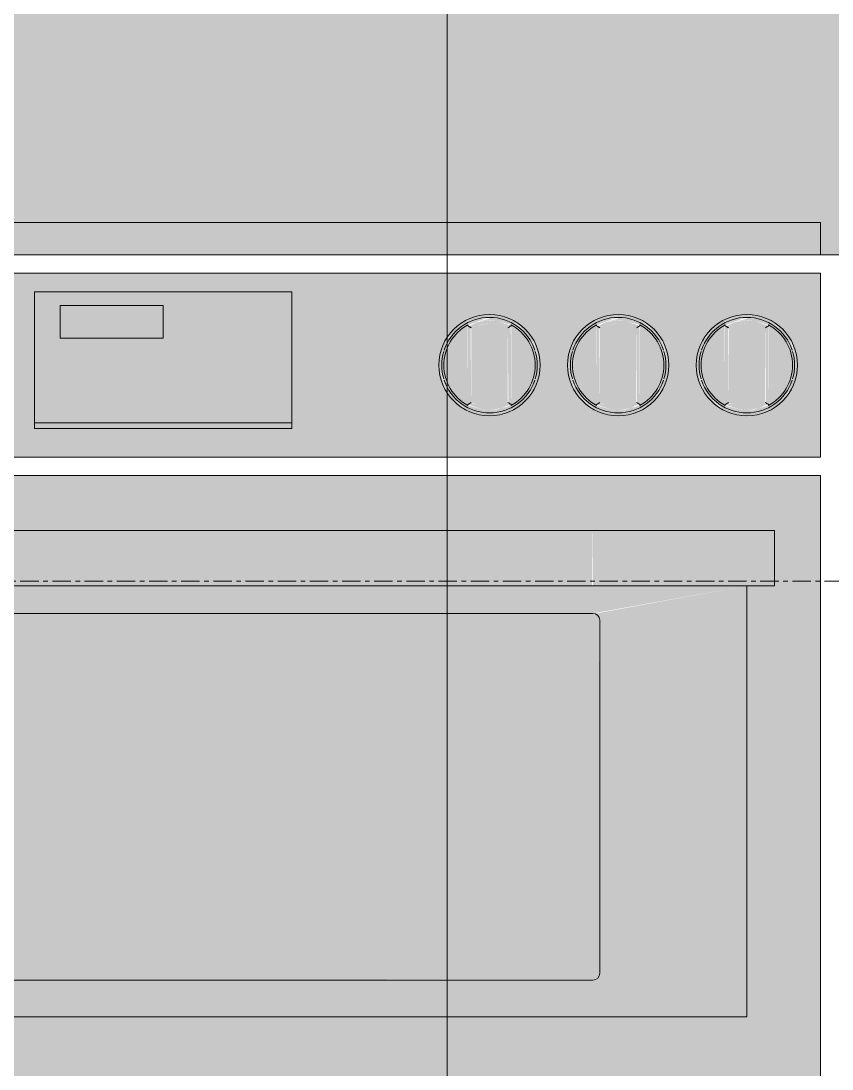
# Model space of a CAD drawing. Header units: inches. Extents: x -9046 to -8234, y -279 to 479.
# Drawn here: x -8785.44 to -8763.38, y 18.73 to 47.23 of the extents above; entities that cross this region are included whole.
import ezdxf

# ---------------------------------------------------------------- set-up
doc = ezdxf.new("R2010")
doc.units = ezdxf.units.IN
doc.header["$MEASUREMENT"] = 0
doc.linetypes.add('Grid Line 1_2_', pattern=[0.875, 0.5, -0.125, 0.125, -0.125])
for name, color, linetype, lineweight in [('A-FLOR-LEVL-1', 51, 'Grid Line 1_2_', 9), ('G-ANNO-SYMB', 111, 'Continuous', 9), ('I-WALL', 2, 'Continuous', 18), ('Q-CASE', 31, 'Continuous', 9), ('Q-SPCQ', 91, 'Continuous', 9)]:
    doc.layers.add(name, color=color, linetype=linetype, lineweight=lineweight)

# ---------------------------------------------------------------- blocks, each defined once
blk = doc.blocks.new('OD_CW_Base Cabinet - OD_CW_Base Cabinet-1601490-BUILDING SECTION - EAST_WEST - LOOKING SOUTH')
at = {"layer": 'Q-CASE'}
blk.add_line((-8732.819, 40.875), (-8844.569, 40.875), dxfattribs=at)
blk = doc.blocks.new('Range-Electric - 36_-1599812-BUILDING SECTION - EAST_WEST - LOOKING SOUTH')
at = {"layer": 'Q-SPCQ'}
for points in [[(-8782.25, 40.875), (-8763.694, 40.875), (-8763.694, 41.75), (-8799.444, 41.75), (-8799.444, 40.875), (-8786.879, 40.875)], [(-8781.569, 38.602), (-8781.569, 39.498), (-8784.373, 39.498), (-8784.373, 38.602), (-8782.25, 38.602)], [(-8772.694, 36.494), (-8772.694, 36.573), (-8773.344, 36.747), (-8773.82, 37.222), (-8773.994, 37.872), (-8773.808, 38.533), (-8773.344, 38.997), (-8772.694, 39.172), (-8772.694, 39.25), (-8773.383, 39.065), (-8773.895, 38.533), (-8774.072, 37.872), (-8773.858, 37.154), (-8773.344, 36.668), (-8772.841, 36.533)], [(-8772.694, 36.494), (-8772.005, 36.679), (-8771.49, 37.222), (-8771.316, 37.872), (-8771.53, 38.59), (-8772.045, 39.076), (-8772.694, 39.25), (-8772.694, 39.171), (-8772.045, 38.997), (-8771.569, 38.522), (-8771.395, 37.872), (-8771.587, 37.205), (-8772.045, 36.747), (-8772.694, 36.572)], [(-8769.194, 36.494), (-8769.194, 36.573), (-8769.844, 36.747), (-8770.32, 37.222), (-8770.494, 37.872), (-8770.308, 38.533), (-8769.844, 38.997), (-8769.194, 39.172), (-8769.194, 39.25), (-8769.883, 39.065), (-8770.395, 38.533), (-8770.572, 37.872), (-8770.358, 37.154), (-8769.844, 36.668), (-8769.457, 36.565)], [(-8769.194, 36.494), (-8768.505, 36.679), (-8767.99, 37.222), (-8767.816, 37.872), (-8768.03, 38.59), (-8768.545, 39.076), (-8769.194, 39.25), (-8769.194, 39.171), (-8768.545, 38.997), (-8768.069, 38.522), (-8767.895, 37.872), (-8768.087, 37.205), (-8768.545, 36.747), (-8769.194, 36.572)], [(-8765.694, 36.494), (-8765.694, 36.573), (-8766.344, 36.747), (-8766.82, 37.222), (-8766.994, 37.872), (-8766.808, 38.533), (-8766.344, 38.997), (-8765.694, 39.172), (-8765.694, 39.25), (-8766.383, 39.065), (-8766.895, 38.533), (-8767.072, 37.872), (-8766.858, 37.154), (-8766.344, 36.668), (-8765.841, 36.533)], [(-8765.694, 36.494), (-8765.005, 36.679), (-8764.49, 37.222), (-8764.316, 37.872), (-8764.53, 38.59), (-8765.045, 39.076), (-8765.694, 39.25), (-8765.694, 39.171), (-8765.045, 38.997), (-8764.569, 38.522), (-8764.395, 37.872), (-8764.587, 37.205), (-8765.045, 36.747), (-8765.694, 36.572)], [(-8773.285, 36.778), (-8773.301, 38.954), (-8773.527, 38.795), (-8773.742, 38.533), (-8773.858, 38.308), (-8773.928, 38.02), (-8773.928, 37.724), (-8773.858, 37.436), (-8773.722, 37.173), (-8773.482, 36.917), (-8773.285, 36.778)], [(-8773.285, 36.801), (-8773.191, 36.858), (-8773.21, 38.898), (-8773.285, 38.92), (-8773.285, 36.803)], [(-8772.694, 36.743), (-8772.694, 39.001), (-8772.994, 38.957), (-8773.191, 38.886), (-8773.191, 36.858), (-8772.957, 36.774)], [(-8772.694, 36.743), (-8772.431, 36.774), (-8772.198, 36.858), (-8772.198, 38.886), (-8772.432, 38.971), (-8772.694, 39.001), (-8772.694, 36.774)], [(-8772.104, 36.801), (-8772.115, 38.936), (-8772.198, 38.886), (-8772.179, 36.846), (-8772.107, 36.803)], [(-8772.104, 36.778), (-8771.862, 36.949), (-8771.667, 37.173), (-8771.53, 37.436), (-8771.46, 37.724), (-8771.46, 38.02), (-8771.53, 38.308), (-8771.667, 38.571), (-8771.907, 38.827), (-8772.104, 38.941), (-8772.104, 36.79)], [(-8769.785, 36.778), (-8769.801, 38.954), (-8770.027, 38.795), (-8770.242, 38.533), (-8770.358, 38.308), (-8770.428, 38.02), (-8770.428, 37.724), (-8770.358, 37.436), (-8770.222, 37.173), (-8769.982, 36.917), (-8769.785, 36.778)], [(-8769.785, 36.801), (-8769.691, 36.858), (-8769.71, 38.898), (-8769.785, 38.92), (-8769.785, 36.803)], [(-8769.194, 36.743), (-8769.194, 39.001), (-8769.456, 38.971), (-8769.691, 38.886), (-8769.691, 36.858), (-8769.457, 36.774)], [(-8769.194, 36.743), (-8768.931, 36.774), (-8768.698, 36.858), (-8768.698, 38.886), (-8768.932, 38.971), (-8769.194, 39.001), (-8769.194, 36.774)], [(-8768.604, 36.801), (-8768.615, 38.936), (-8768.698, 38.886), (-8768.679, 36.846), (-8768.607, 36.803)], [(-8768.604, 36.778), (-8768.362, 36.949), (-8768.167, 37.173), (-8768.03, 37.436), (-8767.96, 37.724), (-8767.96, 38.02), (-8768.03, 38.308), (-8768.167, 38.571), (-8768.407, 38.827), (-8768.604, 38.941), (-8768.604, 36.79)], [(-8766.285, 36.778), (-8766.301, 38.954), (-8766.527, 38.795), (-8766.742, 38.533), (-8766.858, 38.308), (-8766.928, 38.02), (-8766.928, 37.724), (-8766.858, 37.436), (-8766.722, 37.173), (-8766.482, 36.917), (-8766.285, 36.778)], [(-8766.285, 36.801), (-8766.191, 36.858), (-8766.21, 38.898), (-8766.285, 38.92), (-8766.285, 36.803)], [(-8765.694, 36.743), (-8765.694, 39.001), (-8765.956, 38.971), (-8766.191, 38.886), (-8766.191, 36.858), (-8765.957, 36.774)], [(-8765.694, 36.743), (-8765.431, 36.774), (-8765.198, 36.858), (-8765.198, 38.886), (-8765.432, 38.971), (-8765.694, 39.001), (-8765.694, 36.774)], [(-8765.104, 36.801), (-8765.115, 38.936), (-8765.198, 38.886), (-8765.179, 36.846), (-8765.107, 36.803)], [(-8765.104, 36.778), (-8764.862, 36.949), (-8764.667, 37.173), (-8764.53, 37.436), (-8764.46, 37.724), (-8764.46, 38.02), (-8764.53, 38.308), (-8764.667, 38.571), (-8764.907, 38.827), (-8765.104, 38.941), (-8765.104, 36.79)], [(-8782.25, 36.147), (-8778.069, 36.147), (-8778.069, 36.303), (-8785.069, 36.303), (-8785.069, 36.147), (-8784.373, 36.147)], [(-8772.994, 31.872), (-8769.903, 31.872), (-8769.903, 33.372), (-8793.236, 33.372), (-8793.236, 31.872), (-8782.25, 31.872)], [(-8767.778, 31.872), (-8767.778, 33.372), (-8769.903, 33.372), (-8769.882, 31.872), (-8768.803, 31.872)], [(-8766.63, 31.872), (-8766.63, 33.372), (-8767.778, 33.372), (-8767.778, 31.872)], [(-8766.63, 31.872), (-8765.63, 31.872), (-8765.63, 33.372), (-8766.63, 33.372)], [(-8764.944, 31.872), (-8764.944, 33.372), (-8765.63, 33.372), (-8765.63, 31.872)], [(-8769.903, 31.122), (-8769.765, 31.143), (-8765.694, 31.872), (-8797.444, 31.872), (-8793.236, 31.122), (-8770.453, 31.122)], [(-8769.694, 30.935), (-8765.694, 31.872), (-8769.832, 31.114), (-8769.765, 31.081), (-8769.705, 30.994), (-8769.699, 30.976)], [(-8765.694, 20.152), (-8765.694, 31.872), (-8769.694, 30.935), (-8769.694, 21.339), (-8766.443, 20.374)], [(-8793.257, 21.152), (-8769.837, 21.17), (-8769.743, 21.222), (-8769.694, 21.339), (-8769.714, 31.016), (-8769.75, 31.051), (-8769.846, 31.117), (-8769.882, 31.122), (-8793.321, 31.103), (-8793.434, 30.994), (-8793.444, 30.935), (-8793.426, 21.275), (-8793.326, 21.17), (-8793.274, 21.156)], [(-8769.84, 20.152), (-8765.694, 20.152), (-8769.882, 21.152), (-8793.338, 21.132), (-8797.444, 20.152), (-8769.882, 20.152)], [(-8765.694, 20.152), (-8769.694, 21.339), (-8769.713, 21.258), (-8769.765, 21.192), (-8769.84, 21.156), (-8769.84, 21.142), (-8766.478, 20.339)]]:
    blk.add_hatch(color=256, dxfattribs=at).paths.add_polyline_path(points, flags=0)
h = blk.add_hatch(color=256, dxfattribs=at)
h.paths.add_polyline_path([(-8763.737, 35.372), (-8763.694, 35.372), (-8763.694, 40.372), (-8799.444, 40.372), (-8799.444, 35.372), (-8768.366, 35.372)], flags=0)
h.paths.add_polyline_path([(-8782.25, 36.147), (-8785.069, 36.147), (-8785.069, 39.865), (-8778.069, 39.865), (-8778.069, 36.147), (-8781.569, 36.147)], flags=0)
h.paths.add_polyline_path([(-8765.694, 36.494), (-8766.383, 36.679), (-8766.888, 37.183), (-8767.072, 37.872), (-8766.858, 38.59), (-8766.344, 39.076), (-8765.694, 39.25), (-8765.005, 39.065), (-8764.494, 38.533), (-8764.316, 37.872), (-8764.53, 37.154), (-8765.045, 36.668), (-8765.431, 36.565)], flags=0)
h.paths.add_polyline_path([(-8797.444, 36.494), (-8798.133, 36.679), (-8798.638, 37.183), (-8798.822, 37.872), (-8798.608, 38.59), (-8798.094, 39.076), (-8797.444, 39.25), (-8796.755, 39.065), (-8796.244, 38.533), (-8796.066, 37.872), (-8796.28, 37.154), (-8796.795, 36.668), (-8797.181, 36.565)], flags=0)
h.paths.add_polyline_path([(-8793.944, 36.494), (-8794.633, 36.679), (-8795.138, 37.183), (-8795.322, 37.872), (-8795.108, 38.59), (-8794.594, 39.076), (-8793.944, 39.25), (-8793.255, 39.065), (-8792.744, 38.533), (-8792.566, 37.872), (-8792.78, 37.154), (-8793.295, 36.668), (-8793.821, 36.527)], flags=0)
h.paths.add_polyline_path([(-8769.194, 36.494), (-8769.883, 36.679), (-8770.388, 37.183), (-8770.572, 37.872), (-8770.358, 38.59), (-8769.844, 39.076), (-8769.194, 39.25), (-8768.505, 39.065), (-8767.994, 38.533), (-8767.816, 37.872), (-8768.03, 37.154), (-8768.545, 36.668), (-8768.946, 36.561)], flags=0)
h.paths.add_polyline_path([(-8772.694, 36.494), (-8773.383, 36.679), (-8773.888, 37.183), (-8774.072, 37.872), (-8773.858, 38.59), (-8773.344, 39.076), (-8772.694, 39.25), (-8772.005, 39.065), (-8771.494, 38.533), (-8771.316, 37.872), (-8771.53, 37.154), (-8772.045, 36.668), (-8772.431, 36.565)], flags=0)
h.paths.add_polyline_path([(-8790.444, 36.494), (-8791.133, 36.679), (-8791.638, 37.183), (-8791.822, 37.872), (-8791.637, 38.561), (-8791.094, 39.076), (-8790.444, 39.25), (-8789.755, 39.065), (-8789.244, 38.533), (-8789.066, 37.872), (-8789.28, 37.154), (-8789.795, 36.668), (-8790.181, 36.565)], flags=0)
h = blk.add_hatch(color=256, dxfattribs=at)
h.paths.add_polyline_path([(-8782.25, 36.303), (-8778.069, 36.303), (-8778.069, 39.865), (-8785.069, 39.865), (-8785.069, 36.303)], flags=0)
h.paths.add_polyline_path([(-8782.25, 38.602), (-8784.373, 38.602), (-8784.373, 39.498), (-8781.569, 39.498), (-8781.569, 38.602)], flags=0)
h = blk.add_hatch(color=256, dxfattribs=at)
h.paths.add_polyline_path([(-8772.694, 36.573), (-8772.694, 36.612), (-8773.285, 36.778), (-8773.435, 36.853), (-8773.722, 37.173), (-8773.877, 37.436), (-8773.802, 37.205), (-8773.344, 36.747), (-8772.771, 36.593)], flags=0)
h.paths.add_polyline_path([(-8773.897, 37.51), (-8773.928, 37.724), (-8773.928, 38.02), (-8773.928, 38.115), (-8773.994, 37.872), (-8773.928, 37.629)], flags=0)
h.paths.add_polyline_path([(-8773.887, 38.269), (-8773.858, 38.309), (-8773.722, 38.571), (-8773.435, 38.891), (-8773.166, 39.004), (-8772.771, 39.151), (-8773.344, 38.997), (-8773.82, 38.522), (-8773.877, 38.308)], flags=0)
h = blk.add_hatch(color=256, dxfattribs=at)
h.paths.add_polyline_path([(-8772.694, 36.612), (-8772.694, 36.649), (-8772.957, 36.677), (-8772.793, 36.637)], flags=0)
h.paths.add_polyline_path([(-8773.285, 36.778), (-8773.527, 36.949), (-8773.435, 36.853), (-8773.308, 36.79)], flags=0)
h.paths.add_polyline_path([(-8773.858, 37.436), (-8773.894, 37.495), (-8773.887, 37.476)], flags=0)
h.paths.add_polyline_path([(-8773.928, 38.02), (-8773.887, 38.268), (-8773.897, 38.234)], flags=0)
h.paths.add_polyline_path([(-8773.527, 38.795), (-8773.344, 38.936), (-8773.435, 38.891)], flags=0)
h.paths.add_polyline_path([(-8772.999, 39.057), (-8772.694, 39.098), (-8772.694, 39.132), (-8772.994, 39.058)], flags=0)
h = blk.add_hatch(color=256, dxfattribs=at)
h.paths.add_polyline_path([(-8772.694, 36.649), (-8772.694, 36.743), (-8773.039, 36.803), (-8773.21, 36.846), (-8773.261, 36.795), (-8772.918, 36.677), (-8772.78, 36.66)], flags=0)
h.paths.add_polyline_path([(-8773.191, 38.886), (-8772.956, 38.971), (-8772.694, 39.004), (-8772.694, 39.095), (-8773.045, 39.038), (-8773.261, 38.929), (-8773.199, 38.891)], flags=0)
h = blk.add_hatch(color=256, dxfattribs=at)
h.paths.add_polyline_path([(-8772.694, 36.573), (-8772.045, 36.747), (-8771.569, 37.222), (-8771.531, 37.435), (-8771.667, 37.173), (-8771.954, 36.853), (-8772.223, 36.741), (-8772.694, 36.612)], flags=0)
h.paths.add_polyline_path([(-8771.492, 37.51), (-8771.395, 37.872), (-8771.492, 38.234), (-8771.46, 38.02), (-8771.46, 37.724)], flags=0)
h.paths.add_polyline_path([(-8771.501, 38.269), (-8771.587, 38.539), (-8772.045, 38.997), (-8772.694, 39.171), (-8772.694, 39.132), (-8772.104, 38.966), (-8771.954, 38.891), (-8771.667, 38.571), (-8771.53, 38.308)], flags=0)
h = blk.add_hatch(color=256, dxfattribs=at)
h.paths.add_polyline_path([(-8772.694, 36.612), (-8772.509, 36.672), (-8772.694, 36.646)], flags=0)
h.paths.add_polyline_path([(-8772.104, 36.778), (-8771.954, 36.853), (-8771.954, 36.884), (-8772.088, 36.79)], flags=0)
h.paths.add_polyline_path([(-8771.53, 37.436), (-8771.492, 37.51), (-8771.508, 37.528), (-8771.521, 37.476)], flags=0)
h.paths.add_polyline_path([(-8771.46, 38.02), (-8771.501, 38.269), (-8771.521, 38.269), (-8771.496, 38.168)], flags=0)
h.paths.add_polyline_path([(-8771.862, 38.795), (-8771.954, 38.891), (-8771.998, 38.891), (-8771.907, 38.827)], flags=0)
h.paths.add_polyline_path([(-8772.104, 38.943), (-8772.119, 38.971), (-8772.107, 38.944)], flags=0)
h.paths.add_polyline_path([(-8772.389, 39.057), (-8772.694, 39.132), (-8772.694, 39.095), (-8772.396, 39.057)], flags=0)
h = blk.add_hatch(color=256, dxfattribs=at)
h.paths.add_polyline_path([(-8772.694, 36.649), (-8772.345, 36.706), (-8772.128, 36.815), (-8772.212, 36.853), (-8772.431, 36.774), (-8772.694, 36.741), (-8772.694, 36.66)], flags=0)
h.paths.add_polyline_path([(-8772.198, 38.886), (-8772.128, 38.95), (-8772.47, 39.067), (-8772.694, 39.084), (-8772.694, 39.001), (-8772.35, 38.941), (-8772.212, 38.891)], flags=0)
h = blk.add_hatch(color=256, dxfattribs=at)
h.paths.add_polyline_path([(-8769.194, 36.573), (-8769.194, 36.612), (-8769.785, 36.778), (-8769.935, 36.853), (-8770.222, 37.173), (-8770.377, 37.436), (-8770.302, 37.205), (-8769.844, 36.747), (-8769.271, 36.593)], flags=0)
h.paths.add_polyline_path([(-8770.397, 37.51), (-8770.428, 37.724), (-8770.428, 38.02), (-8770.428, 38.115), (-8770.494, 37.872), (-8770.428, 37.629)], flags=0)
h.paths.add_polyline_path([(-8770.387, 38.269), (-8770.358, 38.309), (-8770.222, 38.571), (-8769.935, 38.891), (-8769.666, 39.004), (-8769.277, 39.149), (-8769.844, 38.997), (-8770.32, 38.522), (-8770.377, 38.308)], flags=0)
h = blk.add_hatch(color=256, dxfattribs=at)
h.paths.add_polyline_path([(-8769.194, 36.612), (-8769.194, 36.649), (-8769.457, 36.677), (-8769.293, 36.637)], flags=0)
h.paths.add_polyline_path([(-8769.785, 36.778), (-8770.027, 36.949), (-8769.935, 36.853), (-8769.808, 36.79)], flags=0)
h.paths.add_polyline_path([(-8770.358, 37.436), (-8770.394, 37.495), (-8770.387, 37.476)], flags=0)
h.paths.add_polyline_path([(-8770.428, 38.02), (-8770.387, 38.268), (-8770.397, 38.234)], flags=0)
h.paths.add_polyline_path([(-8770.027, 38.795), (-8769.844, 38.936), (-8769.935, 38.891)], flags=0)
h.paths.add_polyline_path([(-8769.499, 39.057), (-8769.194, 39.098), (-8769.194, 39.132), (-8769.493, 39.058)], flags=0)
h = blk.add_hatch(color=256, dxfattribs=at)
h.paths.add_polyline_path([(-8769.194, 36.649), (-8769.194, 36.743), (-8769.539, 36.803), (-8769.71, 36.846), (-8769.761, 36.795), (-8769.418, 36.677), (-8769.28, 36.66)], flags=0)
h.paths.add_polyline_path([(-8769.691, 38.886), (-8769.456, 38.971), (-8769.194, 39.004), (-8769.194, 39.095), (-8769.545, 39.038), (-8769.761, 38.929), (-8769.699, 38.891)], flags=0)
h = blk.add_hatch(color=256, dxfattribs=at)
h.paths.add_polyline_path([(-8769.194, 36.573), (-8768.545, 36.747), (-8768.069, 37.222), (-8768.031, 37.435), (-8768.167, 37.173), (-8768.454, 36.853), (-8768.723, 36.741), (-8769.194, 36.612)], flags=0)
h.paths.add_polyline_path([(-8767.992, 37.51), (-8767.895, 37.872), (-8767.992, 38.234), (-8767.96, 38.02), (-8767.96, 37.724)], flags=0)
h.paths.add_polyline_path([(-8768.001, 38.269), (-8768.087, 38.539), (-8768.545, 38.997), (-8769.194, 39.171), (-8769.194, 39.132), (-8768.604, 38.966), (-8768.454, 38.891), (-8768.167, 38.571), (-8768.03, 38.308)], flags=0)
h.paths.add_polyline_path([(-8768.607, 38.941), (-8768.628, 38.953), (-8768.612, 38.943)], flags=0)
h = blk.add_hatch(color=256, dxfattribs=at)
h.paths.add_polyline_path([(-8769.194, 36.612), (-8769.009, 36.672), (-8769.194, 36.646)], flags=0)
h.paths.add_polyline_path([(-8768.604, 36.778), (-8768.454, 36.853), (-8768.454, 36.884), (-8768.588, 36.79)], flags=0)
h.paths.add_polyline_path([(-8768.03, 37.436), (-8767.992, 37.51), (-8768.008, 37.528), (-8768.021, 37.476)], flags=0)
h.paths.add_polyline_path([(-8767.96, 38.02), (-8768.001, 38.269), (-8768.021, 38.269), (-8767.996, 38.168)], flags=0)
h.paths.add_polyline_path([(-8768.362, 38.795), (-8768.454, 38.891), (-8768.498, 38.891), (-8768.366, 38.798)], flags=0)
h.paths.add_polyline_path([(-8768.604, 38.943), (-8768.619, 38.971), (-8768.607, 38.944)], flags=0)
h.paths.add_polyline_path([(-8768.889, 39.057), (-8769.194, 39.132), (-8769.194, 39.095), (-8768.896, 39.057)], flags=0)
h = blk.add_hatch(color=256, dxfattribs=at)
h.paths.add_polyline_path([(-8769.194, 36.649), (-8768.845, 36.706), (-8768.628, 36.815), (-8768.712, 36.853), (-8768.931, 36.774), (-8769.194, 36.741), (-8769.194, 36.66)], flags=0)
h.paths.add_polyline_path([(-8768.698, 38.886), (-8768.628, 38.95), (-8768.97, 39.067), (-8769.194, 39.084), (-8769.194, 39.001), (-8768.85, 38.941), (-8768.712, 38.891)], flags=0)
h = blk.add_hatch(color=256, dxfattribs=at)
h.paths.add_polyline_path([(-8765.694, 36.573), (-8765.694, 36.612), (-8766.285, 36.778), (-8766.435, 36.853), (-8766.722, 37.173), (-8766.877, 37.436), (-8766.802, 37.205), (-8766.344, 36.747), (-8765.771, 36.593)], flags=0)
h.paths.add_polyline_path([(-8766.897, 37.51), (-8766.928, 37.724), (-8766.928, 38.02), (-8766.928, 38.115), (-8766.994, 37.872), (-8766.928, 37.629)], flags=0)
h.paths.add_polyline_path([(-8766.887, 38.269), (-8766.858, 38.309), (-8766.722, 38.571), (-8766.435, 38.891), (-8766.166, 39.004), (-8765.777, 39.149), (-8766.344, 38.997), (-8766.82, 38.522), (-8766.877, 38.308)], flags=0)
h = blk.add_hatch(color=256, dxfattribs=at)
h.paths.add_polyline_path([(-8765.694, 36.612), (-8765.694, 36.649), (-8765.957, 36.677), (-8765.793, 36.637)], flags=0)
h.paths.add_polyline_path([(-8766.285, 36.778), (-8766.527, 36.949), (-8766.435, 36.853), (-8766.308, 36.79)], flags=0)
h.paths.add_polyline_path([(-8766.858, 37.436), (-8766.894, 37.495), (-8766.887, 37.476)], flags=0)
h.paths.add_polyline_path([(-8766.928, 38.02), (-8766.887, 38.268), (-8766.897, 38.234)], flags=0)
h.paths.add_polyline_path([(-8766.527, 38.795), (-8766.344, 38.936), (-8766.435, 38.891)], flags=0)
h.paths.add_polyline_path([(-8765.999, 39.057), (-8765.694, 39.098), (-8765.694, 39.132), (-8765.993, 39.058)], flags=0)
h = blk.add_hatch(color=256, dxfattribs=at)
h.paths.add_polyline_path([(-8765.694, 36.649), (-8765.694, 36.743), (-8766.039, 36.803), (-8766.21, 36.846), (-8766.261, 36.795), (-8765.918, 36.677), (-8765.78, 36.66)], flags=0)
h.paths.add_polyline_path([(-8766.191, 38.886), (-8765.956, 38.971), (-8765.694, 39.004), (-8765.694, 39.095), (-8766.052, 39.035), (-8766.261, 38.929), (-8766.199, 38.891)], flags=0)
h = blk.add_hatch(color=256, dxfattribs=at)
h.paths.add_polyline_path([(-8765.694, 36.573), (-8765.045, 36.747), (-8764.569, 37.222), (-8764.531, 37.435), (-8764.667, 37.173), (-8764.954, 36.853), (-8765.223, 36.741), (-8765.694, 36.612)], flags=0)
h.paths.add_polyline_path([(-8764.492, 37.51), (-8764.395, 37.872), (-8764.492, 38.234), (-8764.46, 38.02), (-8764.46, 37.724)], flags=0)
h.paths.add_polyline_path([(-8764.501, 38.269), (-8764.587, 38.539), (-8765.045, 38.997), (-8765.694, 39.171), (-8765.694, 39.132), (-8765.104, 38.966), (-8764.954, 38.891), (-8764.667, 38.571), (-8764.53, 38.308)], flags=0)
h.paths.add_polyline_path([(-8765.107, 38.941), (-8765.128, 38.953), (-8765.112, 38.943)], flags=0)
h = blk.add_hatch(color=256, dxfattribs=at)
h.paths.add_polyline_path([(-8765.694, 36.612), (-8765.509, 36.672), (-8765.694, 36.646)], flags=0)
h.paths.add_polyline_path([(-8765.104, 36.778), (-8764.954, 36.853), (-8764.954, 36.884), (-8765.088, 36.79)], flags=0)
h.paths.add_polyline_path([(-8764.53, 37.436), (-8764.492, 37.51), (-8764.508, 37.528), (-8764.521, 37.476)], flags=0)
h.paths.add_polyline_path([(-8764.46, 38.02), (-8764.501, 38.269), (-8764.521, 38.269), (-8764.496, 38.168)], flags=0)
h.paths.add_polyline_path([(-8764.862, 38.795), (-8764.954, 38.891), (-8764.998, 38.891), (-8764.907, 38.827)], flags=0)
h.paths.add_polyline_path([(-8765.104, 38.943), (-8765.119, 38.971), (-8765.107, 38.944)], flags=0)
h.paths.add_polyline_path([(-8765.389, 39.057), (-8765.694, 39.132), (-8765.694, 39.095), (-8765.396, 39.057)], flags=0)
h = blk.add_hatch(color=256, dxfattribs=at)
h.paths.add_polyline_path([(-8765.694, 36.649), (-8765.345, 36.706), (-8765.128, 36.815), (-8765.212, 36.853), (-8765.431, 36.774), (-8765.694, 36.741), (-8765.694, 36.66)], flags=0)
h.paths.add_polyline_path([(-8765.198, 38.886), (-8765.128, 38.95), (-8765.47, 39.067), (-8765.694, 39.084), (-8765.694, 39.001), (-8765.35, 38.941), (-8765.212, 38.891)], flags=0)
h = blk.add_hatch(color=256, dxfattribs=at)
h.paths.add_polyline_path([(-8782.25, 16.152), (-8763.694, 16.152), (-8763.694, 34.872), (-8799.444, 34.872), (-8799.444, 16.152), (-8785.558, 16.152)], flags=0)
h.paths.add_polyline_path([(-8793.257, 20.152), (-8797.444, 20.152), (-8797.444, 31.872), (-8798.194, 31.872), (-8798.194, 33.372), (-8764.944, 33.372), (-8764.944, 31.872), (-8765.694, 31.872), (-8765.694, 20.152), (-8782.25, 20.152)], flags=0)
for p, q in [((-8763.694, 41.75), (-8799.444, 41.75)), ((-8763.694, 41.75), (-8763.694, 40.875)), ((-8763.694, 40.372), (-8799.444, 40.372)), ((-8763.694, 40.372), (-8763.694, 35.372)), ((-8785.069, 36.303), (-8785.069, 39.865)), ((-8785.069, 39.865), (-8778.069, 39.865)), ((-8778.069, 39.865), (-8778.069, 36.303)), ((-8784.373, 38.602), (-8784.373, 39.498)), ((-8784.373, 39.498), (-8781.569, 39.498)), ((-8781.569, 39.498), (-8781.569, 38.602)), ((-8781.569, 38.602), (-8784.373, 38.602)), ((-8785.069, 36.147), (-8785.069, 36.303)), ((-8785.069, 36.303), (-8778.069, 36.303)), ((-8778.069, 36.303), (-8778.069, 36.147)), ((-8778.069, 36.147), (-8785.069, 36.147)), ((-8799.444, 35.372), (-8763.694, 35.372)), ((-8763.694, 34.872), (-8799.444, 34.872)), ((-8763.694, 34.872), (-8763.694, 16.152)), ((-8793.236, 33.372), (-8769.903, 33.372)), ((-8769.903, 33.372), (-8767.778, 33.372)), ((-8767.778, 33.372), (-8766.63, 33.372)), ((-8766.63, 33.372), (-8765.63, 33.372)), ((-8765.63, 33.372), (-8764.944, 33.372)), ((-8764.944, 31.872), (-8764.944, 33.372)), ((-8769.903, 31.872), (-8793.236, 31.872)), ((-8767.778, 31.872), (-8769.903, 31.872)), ((-8766.63, 31.872), (-8767.778, 31.872)), ((-8765.63, 31.872), (-8766.63, 31.872)), ((-8765.694, 20.152), (-8765.694, 31.872)), ((-8764.944, 31.872), (-8765.63, 31.872)), ((-8769.882, 31.122), (-8793.257, 31.122)), ((-8793.257, 31.122), (-8769.882, 31.122)), ((-8769.694, 21.339), (-8769.694, 30.935)), ((-8769.694, 30.935), (-8769.694, 21.339)), ((-8793.257, 21.152), (-8769.882, 21.152)), ((-8769.882, 21.152), (-8793.257, 21.152)), ((-8797.444, 20.152), (-8765.694, 20.152))]:
    blk.add_line(p, q, dxfattribs=at)
at = {"layer": 'Q-SPCQ', "flags": 128}
for points in [[(-8773.285, 38.966), (-8773.285, 38.954), (-8773.285, 38.943)], [(-8772.198, 38.886), (-8772.179, 38.898), (-8772.16, 38.909), (-8772.143, 38.92), (-8772.128, 38.929), (-8772.115, 38.936), (-8772.107, 38.941)], [(-8772.104, 38.943), (-8772.104, 38.954), (-8772.104, 38.966)], [(-8769.785, 38.966), (-8769.785, 38.954), (-8769.785, 38.943)], [(-8768.698, 38.886), (-8768.679, 38.898), (-8768.66, 38.909), (-8768.643, 38.92), (-8768.628, 38.929), (-8768.615, 38.936), (-8768.607, 38.941)], [(-8768.604, 38.943), (-8768.604, 38.954), (-8768.604, 38.966)], [(-8766.285, 38.966), (-8766.285, 38.954), (-8766.285, 38.943)], [(-8765.198, 38.886), (-8765.179, 38.898), (-8765.16, 38.909), (-8765.143, 38.92), (-8765.128, 38.929), (-8765.115, 38.936), (-8765.107, 38.941)], [(-8765.104, 38.943), (-8765.104, 38.954), (-8765.104, 38.966)], [(-8773.285, 36.801), (-8773.285, 36.79), (-8773.285, 36.778)], [(-8772.107, 36.803), (-8772.115, 36.808), (-8772.128, 36.815), (-8772.143, 36.824), (-8772.16, 36.835), (-8772.179, 36.846), (-8772.198, 36.858)], [(-8772.104, 36.778), (-8772.104, 36.79), (-8772.104, 36.801)], [(-8769.785, 36.801), (-8769.785, 36.79), (-8769.785, 36.778)], [(-8768.607, 36.803), (-8768.615, 36.808), (-8768.628, 36.815), (-8768.643, 36.824), (-8768.66, 36.835), (-8768.679, 36.846), (-8768.698, 36.858)], [(-8768.604, 36.778), (-8768.604, 36.79), (-8768.604, 36.801)], [(-8766.285, 36.801), (-8766.285, 36.79), (-8766.285, 36.778)], [(-8765.107, 36.803), (-8765.115, 36.808), (-8765.128, 36.815), (-8765.143, 36.824), (-8765.16, 36.835), (-8765.179, 36.846), (-8765.198, 36.858)], [(-8765.104, 36.778), (-8765.104, 36.79), (-8765.104, 36.801)]]:
    blk.add_lwpolyline(points, dxfattribs=at)
at = {"layer": 'Q-SPCQ'}
for centre, radius, start, end in [((-8772.694, 37.872), 1.378, 90, 270), ((-8772.694, 37.872), 1.299, 90, 161.6931), ((-8772.694, 37.872), 1.378, 270, 90), ((-8772.694, 37.872), 1.299, 18.3069, 90), ((-8769.194, 37.872), 1.378, 90, 270), ((-8769.194, 37.872), 1.299, 90, 161.6931), ((-8769.194, 37.872), 1.378, 270, 90), ((-8769.194, 37.872), 1.299, 18.3069, 90), ((-8765.694, 37.872), 1.378, 90, 270), ((-8765.694, 37.872), 1.299, 90, 161.6931), ((-8765.694, 37.872), 1.378, 270, 90), ((-8765.694, 37.872), 1.299, 18.3069, 90), ((-8772.694, 37.872), 1.243, 118.3667, 241.6333), ((-8772.694, 37.872), 1.243, 298.3667, 61.6333), ((-8769.194, 37.872), 1.243, 118.3667, 241.6333), ((-8769.194, 37.872), 1.243, 298.3667, 61.6333), ((-8765.694, 37.872), 1.243, 118.3667, 241.6333), ((-8765.694, 37.872), 1.243, 298.3667, 61.6333), ((-8772.694, 37.872), 1.299, 163.2958, 196.7042), ((-8772.694, 37.872), 1.299, 343.2958, 16.7042), ((-8769.194, 37.872), 1.299, 163.2958, 196.7042), ((-8769.194, 37.872), 1.299, 343.2958, 16.7042), ((-8765.694, 37.872), 1.299, 163.2958, 196.7042), ((-8765.694, 37.872), 1.299, 343.2958, 16.7042), ((-8772.694, 37.872), 1.299, 198.3069, 270), ((-8772.694, 37.872), 1.299, 270, 341.6931), ((-8769.194, 37.872), 1.299, 198.3069, 270), ((-8769.194, 37.872), 1.299, 270, 341.6931), ((-8765.694, 37.872), 1.299, 198.3069, 270), ((-8765.694, 37.872), 1.299, 270, 341.6931), ((-8769.882, 30.935), 0.188, 0, 90), ((-8769.882, 30.935), 0.188, 0, 90), ((-8769.882, 21.339), 0.188, 270, 0), ((-8769.882, 21.339), 0.188, 270, 0)]:
    blk.add_arc(centre, radius, start, end, dxfattribs=at)
for points, knots in [([(-8773.282, 38.941), (-8773.28, 38.94), (-8773.275, 38.938), (-8773.268, 38.933), (-8773.261, 38.929), (-8773.254, 38.925), (-8773.246, 38.92), (-8773.238, 38.915), (-8773.226, 38.908), (-8773.21, 38.898), (-8773.198, 38.89), (-8773.191, 38.886)], [-0.8571429, -0.8571429, -0.8571429, -0.8571429, -0.7142857, -0.6428571, -0.5714286, -0.5, -0.4285714, -0.3571429, -0.2857143, -0.1428571, 0, 0, 0, 0]), ([(-8769.782, 38.941), (-8769.78, 38.94), (-8769.775, 38.938), (-8769.768, 38.933), (-8769.761, 38.929), (-8769.754, 38.925), (-8769.746, 38.92), (-8769.738, 38.915), (-8769.726, 38.908), (-8769.71, 38.898), (-8769.698, 38.89), (-8769.691, 38.886)], [-0.8571429, -0.8571429, -0.8571429, -0.8571429, -0.7142857, -0.6428571, -0.5714286, -0.5, -0.4285714, -0.3571429, -0.2857143, -0.1428571, 0, 0, 0, 0]), ([(-8766.282, 38.941), (-8766.28, 38.94), (-8766.275, 38.938), (-8766.268, 38.933), (-8766.261, 38.929), (-8766.254, 38.925), (-8766.246, 38.92), (-8766.238, 38.915), (-8766.226, 38.908), (-8766.21, 38.898), (-8766.198, 38.89), (-8766.191, 38.886)], [-0.8571429, -0.8571429, -0.8571429, -0.8571429, -0.7142857, -0.6428571, -0.5714286, -0.5, -0.4285714, -0.3571429, -0.2857143, -0.1428571, 0, 0, 0, 0]), ([(-8773.191, 36.858), (-8773.201, 36.852), (-8773.213, 36.845), (-8773.226, 36.836), (-8773.235, 36.831), (-8773.245, 36.825), (-8773.254, 36.819), (-8773.261, 36.815), (-8773.268, 36.811), (-8773.275, 36.807), (-8773.28, 36.804), (-8773.282, 36.803)], [-1, -1, -1, -1, -0.7857143, -0.7321429, -0.6785714, -0.5714286, -0.5, -0.4285714, -0.3571429, -0.2857143, -0.1428571, -0.1428571, -0.1428571, -0.1428571]), ([(-8769.691, 36.858), (-8769.701, 36.852), (-8769.713, 36.845), (-8769.726, 36.836), (-8769.735, 36.831), (-8769.745, 36.825), (-8769.754, 36.819), (-8769.761, 36.815), (-8769.768, 36.811), (-8769.775, 36.807), (-8769.78, 36.804), (-8769.782, 36.803)], [-1, -1, -1, -1, -0.7857143, -0.7321429, -0.6785714, -0.5714286, -0.5, -0.4285714, -0.3571429, -0.2857143, -0.1428571, -0.1428571, -0.1428571, -0.1428571]), ([(-8766.191, 36.858), (-8766.201, 36.852), (-8766.213, 36.845), (-8766.226, 36.836), (-8766.235, 36.831), (-8766.245, 36.825), (-8766.254, 36.819), (-8766.261, 36.815), (-8766.268, 36.811), (-8766.275, 36.807), (-8766.28, 36.804), (-8766.282, 36.803)], [-1, -1, -1, -1, -0.7857143, -0.7321429, -0.6785714, -0.5714286, -0.5, -0.4285714, -0.3571429, -0.2857143, -0.1428571, -0.1428571, -0.1428571, -0.1428571])]:
    blk.add_open_spline(points, degree=3, knots=knots, dxfattribs=at)

msp = doc.modelspace()

# ---------------------------------------------------------------- hatches: boundary and pattern name
at = {"layer": 'I-WALL'}
h = msp.add_hatch(color=256, dxfattribs=at)
h.paths.add_polyline_path([(-8844.56938, 4.875), (-8844.56938, 8.875), (-8847.56938, 8.875), (-8847.56938, 4.875), (-8845.56938, 4.875)], flags=0)
h.paths.add_polyline_path([(-8868.56938, 29), (-8868.56938, 40.875), (-8799.44438, 40.88758), (-8799.44438, 41.75), (-8763.69438, 41.75), (-8763.69438, 40.875), (-8732.81938, 40.875), (-8732.81938, 62.375), (-8869.81938, 62.375), (-8869.81938, 29)], flags=0)
h.paths.add_polyline_path([(-8732.81938, 76.875), (-8698.69438, 76.875), (-8698.69438, 134), (-8869.81938, 134), (-8869.81938, 110.375), (-8732.81938, 110.375), (-8732.81938, 104.45486)], flags=0)
h.paths.add_polyline_path([(-8865.84834, 121.875), (-8865.84834, 131.875), (-8847.84834, 131.875), (-8847.84834, 121.875), (-8858.94438, 121.875)], flags=0)
h.paths.add_polyline_path([(-8708.19848, 121.875), (-8719.31938, 121.875), (-8719.31938, 131.875), (-8701.31938, 131.875), (-8701.31938, 121.875), (-8704.14636, 121.875)], flags=0)

# ---------------------------------------------------------------- linework, layer by layer
at = {"layer": 'A-FLOR-LEVL-1'}
msp.add_line((-8237.20435, 32), (-9030.84431, 32), dxfattribs=at)
at = {"layer": 'G-ANNO-SYMB'}
msp.add_line((-8773.84586, 384.37598), (-8773.84586, -196.89908), dxfattribs=at)

# ---------------------------------------------------------------- block references
at = {"layer": 'Q-CASE'}
msp.add_blockref('OD_CW_Base Cabinet - OD_CW_Base Cabinet-1601490-BUILDING SECTION - EAST_WEST - LOOKING SOUTH', (0, 0), dxfattribs=at)
at = {"layer": 'Q-SPCQ'}
msp.add_blockref('Range-Electric - 36_-1599812-BUILDING SECTION - EAST_WEST - LOOKING SOUTH', (0, 0), dxfattribs=at)

doc.saveas('drawing.dxf')
